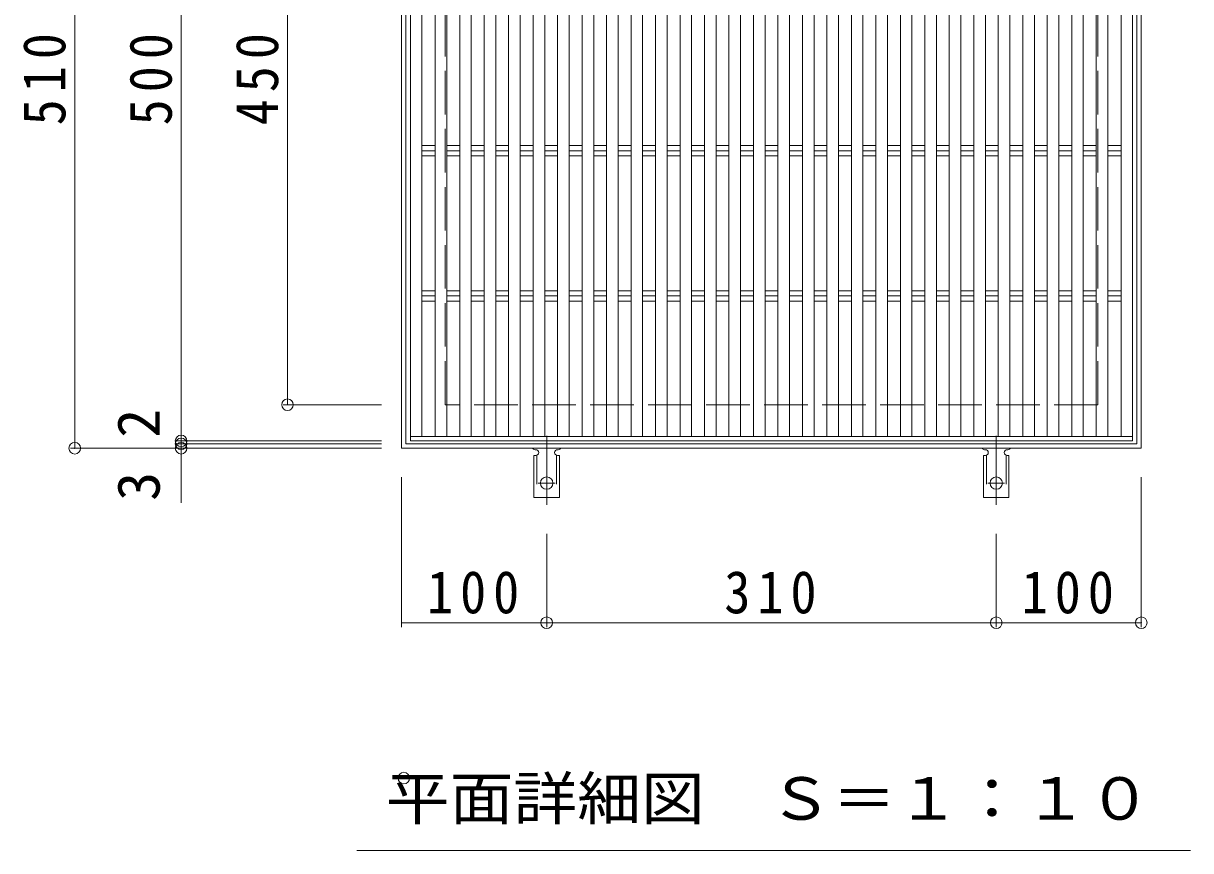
# Model space of a CAD drawing. Units: millimetres on the paper, enlarged 2 times, with parts at other scales. Extents: x -336 to 346, y -275 to 251.
# Drawn here: x -263.5 to -102.6, y 35.8 to 149.9 of the extents above; entities that cross this region are included whole.
import ezdxf
from ezdxf.enums import TextEntityAlignment as Align

# ---------------------------------------------------------------- set-up
doc = ezdxf.new("R2010")
doc.units = ezdxf.units.MM
doc.header["$LTSCALE"] = 2
doc.header["$PDMODE"] = 32
doc.header["$PDSIZE"] = 1.6
for name, pattern in [('CHAIN2', [12, 9, -1, 1, -1]), ('DASHED2', [3, 2, -1]), ('DASHED3', [4, 3, -1])]:
    doc.linetypes.add(name, pattern=pattern)
for name, color, linetype, lineweight in [('C-2', 3, 'Continuous', 9), ('C-4', 7, 'Continuous', 9), ('C-5', 4, 'Continuous', 9), ('C-9', 3, 'Continuous', 9), ('C-A', 3, 'Continuous', 9)]:
    doc.layers.add(name, color=color, linetype=linetype, lineweight=lineweight)
doc.styles.add('ＭＳ ゴシック', font='')
doc.styles.get('ＭＳ ゴシック').set_extended_font_data('MS Gothic')

msp = doc.modelspace()

# ---------------------------------------------------------------- linework, layer by layer
at = {"layer": 'C-2', "color": 2}
for p, q in [((-109.366, 91.314), (-109.366, 193.314)), ((-109.966, 91.914), (-109.966, 192.714)), ((-109.966, 91.914), (-210.766, 91.914))]:
    msp.add_line(p, q, dxfattribs=at)
at = {"layer": 'C-2'}
for p, q in [((-208.566, 191.714), (-208.566, 92.914)), ((-206.74, 191.714), (-206.74, 92.914)), ((-205.14, 191.714), (-205.14, 92.914)), ((-203.364, 191.714), (-203.364, 92.914)), ((-201.764, 191.714), (-201.764, 92.914)), ((-199.988, 191.714), (-199.988, 92.914)), ((-198.388, 191.714), (-198.388, 92.914)), ((-196.612, 191.714), (-196.612, 92.914)), ((-195.012, 191.714), (-195.012, 92.914)), ((-193.236, 191.714), (-193.236, 92.914)), ((-191.636, 191.714), (-191.636, 92.914)), ((-189.86, 191.714), (-189.86, 92.914)), ((-188.26, 191.714), (-188.26, 92.914)), ((-186.484, 191.714), (-186.484, 92.914)), ((-184.884, 191.714), (-184.884, 92.914)), ((-183.108, 191.714), (-183.108, 92.914)), ((-181.508, 191.714), (-181.508, 92.914)), ((-179.732, 191.714), (-179.732, 92.914)), ((-178.132, 191.714), (-178.132, 92.914)), ((-176.356, 191.714), (-176.356, 92.914)), ((-174.756, 191.714), (-174.756, 92.914)), ((-172.98, 191.714), (-172.98, 92.914)), ((-171.38, 191.714), (-171.38, 92.914)), ((-169.604, 191.714), (-169.604, 92.914)), ((-168.004, 191.714), (-168.004, 92.914)), ((-166.228, 191.714), (-166.228, 92.914)), ((-164.628, 191.714), (-164.628, 92.914)), ((-162.852, 191.714), (-162.852, 92.914)), ((-161.252, 191.714), (-161.252, 92.914)), ((-159.476, 191.714), (-159.476, 92.914)), ((-157.876, 191.714), (-157.876, 92.914)), ((-156.1, 191.714), (-156.1, 92.914)), ((-154.5, 191.714), (-154.5, 92.914)), ((-152.724, 191.714), (-152.724, 92.914)), ((-151.124, 191.714), (-151.124, 92.914)), ((-149.348, 191.714), (-149.348, 92.914)), ((-147.748, 191.714), (-147.748, 92.914)), ((-145.972, 191.714), (-145.972, 92.914)), ((-144.372, 191.714), (-144.372, 92.914)), ((-142.596, 191.714), (-142.596, 92.914)), ((-140.996, 191.714), (-140.996, 92.914)), ((-139.22, 191.714), (-139.22, 92.914)), ((-137.62, 191.714), (-137.62, 92.914)), ((-135.844, 191.714), (-135.844, 92.914)), ((-134.244, 191.714), (-134.244, 92.914)), ((-132.468, 191.714), (-132.468, 92.914)), ((-130.868, 191.714), (-130.868, 92.914)), ((-129.092, 191.714), (-129.092, 92.914)), ((-127.492, 191.714), (-127.492, 92.914)), ((-125.716, 191.714), (-125.716, 92.914)), ((-124.116, 191.714), (-124.116, 92.914)), ((-122.34, 191.714), (-122.34, 92.914)), ((-120.74, 191.714), (-120.74, 92.914)), ((-118.964, 191.714), (-118.964, 92.914)), ((-117.364, 191.714), (-117.364, 92.914)), ((-115.588, 191.714), (-115.588, 92.914)), ((-113.988, 191.714), (-113.988, 92.914)), ((-112.162, 191.714), (-112.162, 92.914)), ((-110.566, 92.314), (-110.566, 192.314)), ((-210.166, 92.914), (-110.566, 92.914))]:
    msp.add_line(p, q, dxfattribs=at)
at = {"layer": 'C-2', "color": 2, "linetype": 'DASHED3'}
msp.add_line((-115.366, 97.314), (-115.366, 187.314), dxfattribs=at)
at = {"layer": 'C-2', "color": 2}
for points in [[(-109.366, 91.314), (-211.366, 91.314), (-211.366, 193.314)], [(-210.766, 91.914), (-210.766, 192.714), (-109.966, 192.714)]]:
    msp.add_lwpolyline(points, dxfattribs=at)
at = {"layer": 'C-2'}
msp.add_lwpolyline([(-110.566, 92.314), (-210.166, 92.314), (-210.166, 192.314)], dxfattribs=at)
at = {"layer": 'C-2', "color": 2, "linetype": 'DASHED3'}
msp.add_lwpolyline([(-115.366, 97.314), (-205.366, 97.314), (-205.366, 187.314), (-115.366, 187.314)], dxfattribs=at)
at = {"layer": 'C-4'}
for p, q in [((-256.445, 193.314), (-256.445, 91.314)), ((-241.775, 192.314), (-241.775, 92.314)), ((-227.104, 187.314), (-227.104, 97.314)), ((-227.704, 97.314), (-214.166, 97.314)), ((-242.375, 92.314), (-214.166, 92.314)), ((-242.375, 91.914), (-214.166, 91.914)), ((-241.775, 92.314), (-241.775, 91.914)), ((-241.775, 91.914), (-241.775, 83.778)), ((-257.045, 91.314), (-214.166, 91.314)), ((-211.366, 66.666), (-211.366, 87.314)), ((-109.366, 66.666), (-109.366, 87.314)), ((-211.366, 67.266), (-109.366, 67.266))]:
    msp.add_line(p, q, dxfattribs=at)
for points in [[(-191.367, 66.666), (-191.367, 67.266), (-191.367, 79.528)], [(-129.366, 66.666), (-129.366, 67.266), (-129.366, 79.528)]]:
    msp.add_lwpolyline(points, dxfattribs=at)
for p in [(-227.104, 97.314), (-256.445, 91.314), (-241.775, 92.314), (-241.775, 91.914), (-241.775, 91.314), (-191.367, 67.266), (-129.366, 67.266), (-109.366, 67.266), (-211.062, 45.844)]:
    msp.add_point(p, dxfattribs=at)
at = {"layer": 'C-5', "color": 7}
msp.add_line((-102.562, 35.849), (-217.562, 35.849), dxfattribs=at)
at = {"layer": 'C-9', "color": 7, "linetype": 'CHAIN2'}
for p, q in [((-191.367, 93.008), (-191.367, 83.528)), ((-129.366, 93.008), (-129.366, 83.528)), ((-192.522, 86.514), (-190.211, 86.514)), ((-130.522, 86.514), (-128.211, 86.514))]:
    msp.add_line(p, q, dxfattribs=at)
at = {"layer": 'C-9'}
for p, q in [((-193.117, 90.314), (-192.867, 90.314)), ((-193.117, 90.314), (-193.117, 84.514)), ((-192.967, 91.114), (-192.867, 91.114)), ((-189.868, 91.114), (-189.765, 91.114)), ((-189.617, 90.314), (-189.867, 90.314)), ((-189.617, 90.314), (-189.617, 84.514)), ((-131.116, 90.314), (-130.866, 90.314)), ((-131.116, 90.314), (-131.116, 84.514)), ((-130.966, 91.114), (-130.866, 91.114)), ((-127.867, 91.114), (-127.765, 91.114)), ((-127.616, 90.314), (-127.866, 90.314)), ((-127.616, 90.314), (-127.616, 84.514)), ((-189.617, 84.514), (-193.117, 84.514)), ((-127.616, 84.514), (-131.116, 84.514))]:
    msp.add_line(p, q, dxfattribs=at)
at = {"layer": 'C-9', "linetype": 'DASHED2'}
for p, q in [((-192.717, 90.343), (-192.717, 84.514)), ((-190.017, 90.343), (-190.017, 84.514)), ((-130.716, 90.343), (-130.716, 84.514)), ((-128.016, 90.343), (-128.016, 84.514))]:
    msp.add_line(p, q, dxfattribs=at)
at = {"layer": 'C-9'}
for centre in [(-191.367, 86.514), (-129.366, 86.514)]:
    msp.add_circle(centre, 0.85, dxfattribs=at)
for centre, start, end in [((-192.967, 91.514), 209.99951, 269.72403), ((-192.867, 90.714), 270, 90), ((-189.867, 90.714), 90.13329, 270), ((-189.767, 91.514), 270.24162, 330.00072), ((-130.966, 91.514), 209.99951, 269.72403), ((-130.866, 90.714), 270, 90), ((-127.866, 90.714), 90.13329, 270), ((-127.766, 91.514), 270.24162, 330.00072)]:
    msp.add_arc(centre, 0.4, start, end, dxfattribs=at)
at = {"layer": 'C-A'}
for p, q in [((-208.566, 133.024), (-206.74, 133.024)), ((-208.566, 132.314), (-206.74, 132.314)), ((-205.14, 133.024), (-203.364, 133.024)), ((-205.14, 132.314), (-203.364, 132.314)), ((-201.764, 133.024), (-199.988, 133.024)), ((-201.764, 132.314), (-199.988, 132.314)), ((-198.388, 133.024), (-196.612, 133.024)), ((-198.388, 132.314), (-196.612, 132.314)), ((-195.012, 133.024), (-193.236, 133.024)), ((-195.012, 132.314), (-193.236, 132.314)), ((-191.636, 133.024), (-189.86, 133.024)), ((-191.636, 132.314), (-189.86, 132.314)), ((-188.26, 133.024), (-186.484, 133.024)), ((-188.26, 132.314), (-186.484, 132.314)), ((-184.884, 133.024), (-183.108, 133.024)), ((-184.884, 132.314), (-183.108, 132.314)), ((-181.508, 133.024), (-179.732, 133.024)), ((-181.508, 132.314), (-179.732, 132.314)), ((-178.132, 133.024), (-176.356, 133.024)), ((-178.132, 132.314), (-176.356, 132.314)), ((-174.756, 133.024), (-172.98, 133.024)), ((-174.756, 132.314), (-172.98, 132.314)), ((-171.38, 133.024), (-169.604, 133.024)), ((-171.38, 132.314), (-169.604, 132.314)), ((-168.004, 133.024), (-166.228, 133.024)), ((-168.004, 132.314), (-166.228, 132.314)), ((-164.628, 133.024), (-162.852, 133.024)), ((-164.628, 132.314), (-162.852, 132.314)), ((-161.252, 133.024), (-159.476, 133.024)), ((-161.252, 132.314), (-159.476, 132.314)), ((-157.876, 133.024), (-156.1, 133.024)), ((-157.876, 132.314), (-156.1, 132.314)), ((-154.5, 133.024), (-152.724, 133.024)), ((-154.5, 132.314), (-152.724, 132.314)), ((-151.124, 133.024), (-149.348, 133.024)), ((-151.124, 132.314), (-149.348, 132.314)), ((-147.748, 133.024), (-145.972, 133.024)), ((-147.748, 132.314), (-145.972, 132.314)), ((-144.372, 133.024), (-142.596, 133.024)), ((-144.372, 132.314), (-142.596, 132.314)), ((-140.996, 133.024), (-139.22, 133.024)), ((-140.996, 132.314), (-139.22, 132.314)), ((-137.62, 133.024), (-135.844, 133.024)), ((-137.62, 132.314), (-135.844, 132.314)), ((-134.244, 133.024), (-132.468, 133.024)), ((-134.244, 132.314), (-132.468, 132.314)), ((-130.868, 133.024), (-129.092, 133.024)), ((-130.868, 132.314), (-129.092, 132.314)), ((-127.492, 133.024), (-125.716, 133.024)), ((-127.492, 132.314), (-125.716, 132.314)), ((-124.116, 133.024), (-122.34, 133.024)), ((-124.116, 132.314), (-122.34, 132.314)), ((-120.74, 133.024), (-118.964, 133.024)), ((-120.74, 132.314), (-118.964, 132.314)), ((-117.364, 133.024), (-115.588, 133.024)), ((-117.364, 132.314), (-115.588, 132.314)), ((-113.988, 133.024), (-112.162, 133.024)), ((-113.988, 132.314), (-112.162, 132.314)), ((-208.566, 131.604), (-206.74, 131.604)), ((-205.14, 131.604), (-203.364, 131.604)), ((-201.764, 131.604), (-199.988, 131.604)), ((-198.388, 131.604), (-196.612, 131.604)), ((-195.012, 131.604), (-193.236, 131.604)), ((-191.636, 131.604), (-189.86, 131.604)), ((-188.26, 131.604), (-186.484, 131.604)), ((-184.884, 131.604), (-183.108, 131.604)), ((-181.508, 131.604), (-179.732, 131.604)), ((-178.132, 131.604), (-176.356, 131.604)), ((-174.756, 131.604), (-172.98, 131.604)), ((-171.38, 131.604), (-169.604, 131.604)), ((-168.004, 131.604), (-166.228, 131.604)), ((-164.628, 131.604), (-162.852, 131.604)), ((-161.252, 131.604), (-159.476, 131.604)), ((-157.876, 131.604), (-156.1, 131.604)), ((-154.5, 131.604), (-152.724, 131.604)), ((-151.124, 131.604), (-149.348, 131.604)), ((-147.748, 131.604), (-145.972, 131.604)), ((-144.372, 131.604), (-142.596, 131.604)), ((-140.996, 131.604), (-139.22, 131.604)), ((-137.62, 131.604), (-135.844, 131.604)), ((-134.244, 131.604), (-132.468, 131.604)), ((-130.868, 131.604), (-129.092, 131.604)), ((-127.492, 131.604), (-125.716, 131.604)), ((-124.116, 131.604), (-122.34, 131.604)), ((-120.74, 131.604), (-118.964, 131.604)), ((-117.364, 131.604), (-115.588, 131.604)), ((-113.988, 131.604), (-112.162, 131.604)), ((-208.566, 113.024), (-206.74, 113.024)), ((-205.14, 113.024), (-203.364, 113.024)), ((-201.764, 113.024), (-199.988, 113.024)), ((-198.388, 113.024), (-196.612, 113.024)), ((-195.012, 113.024), (-193.236, 113.024)), ((-191.636, 113.024), (-189.86, 113.024)), ((-188.26, 113.024), (-186.484, 113.024)), ((-184.884, 113.024), (-183.108, 113.024)), ((-181.508, 113.024), (-179.732, 113.024)), ((-178.132, 113.024), (-176.356, 113.024)), ((-174.756, 113.024), (-172.98, 113.024)), ((-171.38, 113.024), (-169.604, 113.024)), ((-168.004, 113.024), (-166.228, 113.024)), ((-164.628, 113.024), (-162.852, 113.024)), ((-161.252, 113.024), (-159.476, 113.024)), ((-157.876, 113.024), (-156.1, 113.024)), ((-154.5, 113.024), (-152.724, 113.024)), ((-151.124, 113.024), (-149.348, 113.024)), ((-147.748, 113.024), (-145.972, 113.024)), ((-144.372, 113.024), (-142.596, 113.024)), ((-140.996, 113.024), (-139.22, 113.024)), ((-137.62, 113.024), (-135.844, 113.024)), ((-134.244, 113.024), (-132.468, 113.024)), ((-130.868, 113.024), (-129.092, 113.024)), ((-127.492, 113.024), (-125.716, 113.024)), ((-124.116, 113.024), (-122.34, 113.024)), ((-120.74, 113.024), (-118.964, 113.024)), ((-117.364, 113.024), (-115.588, 113.024)), ((-113.988, 113.024), (-112.162, 113.024)), ((-208.566, 112.314), (-206.74, 112.314)), ((-208.566, 111.604), (-206.74, 111.604)), ((-205.14, 112.314), (-203.364, 112.314)), ((-205.14, 111.604), (-203.364, 111.604)), ((-201.764, 112.314), (-199.988, 112.314)), ((-201.764, 111.604), (-199.988, 111.604)), ((-198.388, 112.314), (-196.612, 112.314)), ((-198.388, 111.604), (-196.612, 111.604)), ((-195.012, 112.314), (-193.236, 112.314)), ((-195.012, 111.604), (-193.236, 111.604)), ((-191.636, 112.314), (-189.86, 112.314)), ((-191.636, 111.604), (-189.86, 111.604)), ((-188.26, 112.314), (-186.484, 112.314)), ((-188.26, 111.604), (-186.484, 111.604)), ((-184.884, 112.314), (-183.108, 112.314)), ((-184.884, 111.604), (-183.108, 111.604)), ((-181.508, 112.314), (-179.732, 112.314)), ((-181.508, 111.604), (-179.732, 111.604)), ((-178.132, 112.314), (-176.356, 112.314)), ((-178.132, 111.604), (-176.356, 111.604)), ((-174.756, 112.314), (-172.98, 112.314)), ((-174.756, 111.604), (-172.98, 111.604)), ((-171.38, 112.314), (-169.604, 112.314)), ((-171.38, 111.604), (-169.604, 111.604)), ((-168.004, 112.314), (-166.228, 112.314)), ((-168.004, 111.604), (-166.228, 111.604)), ((-164.628, 112.314), (-162.852, 112.314)), ((-164.628, 111.604), (-162.852, 111.604)), ((-161.252, 112.314), (-159.476, 112.314)), ((-161.252, 111.604), (-159.476, 111.604)), ((-157.876, 112.314), (-156.1, 112.314)), ((-157.876, 111.604), (-156.1, 111.604)), ((-154.5, 112.314), (-152.724, 112.314)), ((-154.5, 111.604), (-152.724, 111.604)), ((-151.124, 112.314), (-149.348, 112.314)), ((-151.124, 111.604), (-149.348, 111.604)), ((-147.748, 112.314), (-145.972, 112.314)), ((-147.748, 111.604), (-145.972, 111.604)), ((-144.372, 112.314), (-142.596, 112.314)), ((-144.372, 111.604), (-142.596, 111.604)), ((-140.996, 112.314), (-139.22, 112.314)), ((-140.996, 111.604), (-139.22, 111.604)), ((-137.62, 112.314), (-135.844, 112.314)), ((-137.62, 111.604), (-135.844, 111.604)), ((-134.244, 112.314), (-132.468, 112.314)), ((-134.244, 111.604), (-132.468, 111.604)), ((-130.868, 112.314), (-129.092, 112.314)), ((-130.868, 111.604), (-129.092, 111.604)), ((-127.492, 112.314), (-125.716, 112.314)), ((-127.492, 111.604), (-125.716, 111.604)), ((-124.116, 112.314), (-122.34, 112.314)), ((-124.116, 111.604), (-122.34, 111.604)), ((-120.74, 112.314), (-118.964, 112.314)), ((-120.74, 111.604), (-118.964, 111.604)), ((-117.364, 112.314), (-115.588, 112.314)), ((-117.364, 111.604), (-115.588, 111.604)), ((-113.988, 112.314), (-112.162, 112.314)), ((-113.988, 111.604), (-112.162, 111.604))]:
    msp.add_line(p, q, dxfattribs=at)

# ---------------------------------------------------------------- texts
at = {"layer": 'C-4', "color": 2, "style": 'ＭＳ ゴシック'}
for s, p in [('2', (-242.975, 92.762)), ('3', (-242.975, 84.065))]:
    msp.add_text(s, height=5.865, rotation=90, dxfattribs=at).set_placement(p, align=Align.BOTTOM_LEFT)
at = {"layer": 'C-4', "color": 2, "char_height": 5.865, "attachment_point": 7, "rotation": 90, "style": 'ＭＳ ゴシック'}
for s, insert in [('\\T1.27;\\W0.9;510', (-257.645, 135.814)), ('\\T1.27;\\W0.9;500', (-242.975, 135.814)), ('\\T1.27;\\W0.9;450', (-228.304, 135.814))]:
    msp.add_mtext(s, dxfattribs=dict(at, insert=insert))
at = {"layer": 'C-4', "color": 2, "char_height": 5.865, "attachment_point": 7, "style": 'ＭＳ ゴシック'}
for s, insert in [('\\T1.27;\\W0.9;100', (-207.867, 68.466)), ('\\T1.27;\\W0.9;310', (-166.866, 68.466)), ('\\T1.27;\\W0.9;100', (-125.866, 68.466))]:
    msp.add_mtext(s, dxfattribs=dict(at, insert=insert))
at = {"layer": 'C-5', "color": 2, "style": 'ＭＳ ゴシック', "width": 1.1}
msp.add_text('平面詳細図\u3000Ｓ＝１：１０', height=5.865, dxfattribs=at).set_placement((-213.562, 38.349), align=Align.BOTTOM_LEFT)

doc.saveas('drawing.dxf')
